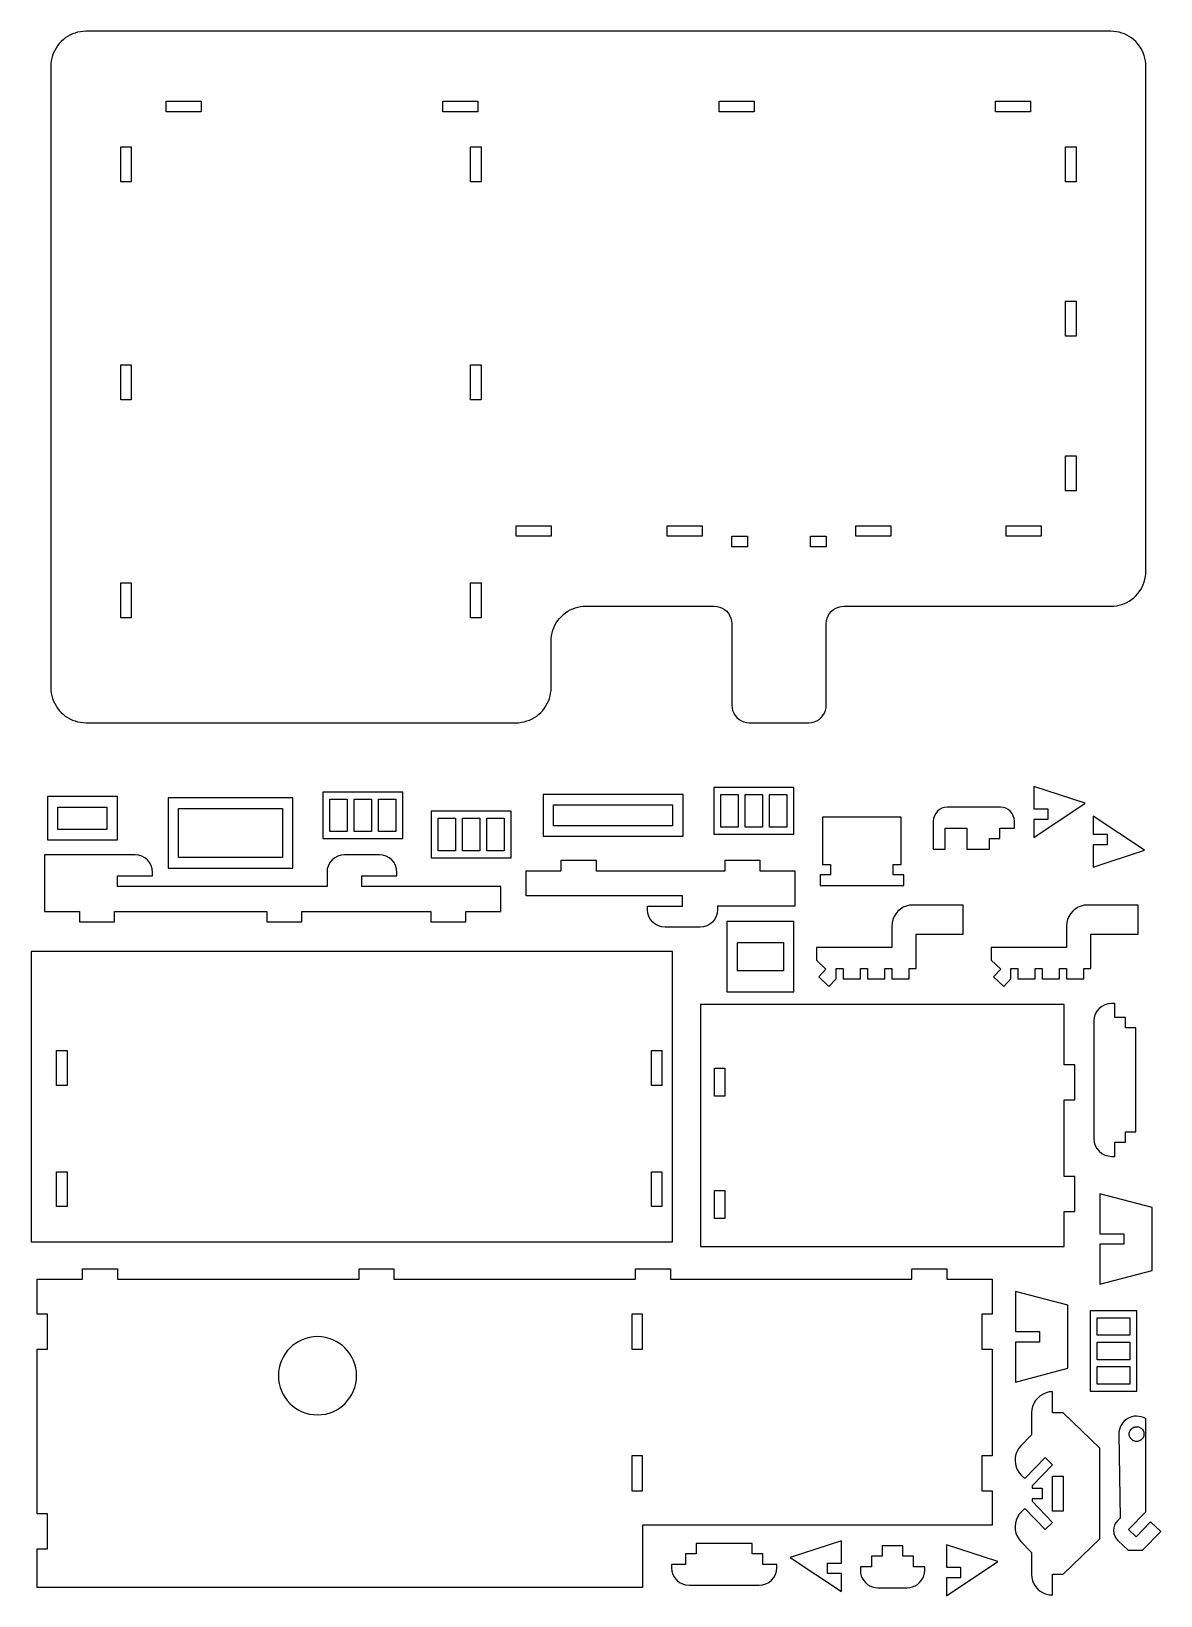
# Model space of a CAD drawing. Header units: millimetres. Extents: x 3 to 662, y 0 to 480.
# Drawn here: x 3.1 to 326.1, y 0.3 to 447.7 of the extents above; entities that cross this region are included whole.
import ezdxf

# ---------------------------------------------------------------- set-up
doc = ezdxf.new("R2010")
doc.units = ezdxf.units.MM
doc.layers.add('Whole Simpsons House v1_Simpsons_house_02', color=7, linetype='Continuous')
doc.layers.add('Whole Simpsons House v1_Sketch18', color=7, linetype='Continuous')

msp = doc.modelspace()

# ---------------------------------------------------------------- linework, layer by layer
at = {"layer": 'Whole Simpsons House v1_Simpsons_house_02', "extrusion": (0, 6.12323e-17, -1)}
for p, q in [((7.78, 228.86, 1.79), (7.78, 216.43, 1.79)), ((27.78, 228.86, 1.79), (7.78, 228.86, 1.79)), ((27.78, 216.43, 1.79), (27.78, 228.86, 1.79)), ((42.26, 228.44, 1.79), (42.26, 208.38, 1.79)), ((77.97, 228.44, 1.79), (42.26, 228.44, 1.79)), ((77.97, 208.38, 1.79), (77.97, 228.44, 1.79)), ((86.56, 230.14, 1.79), (86.56, 216.85, 1.79)), ((109.45, 230.14, 1.79), (86.56, 230.14, 1.79)), ((109.45, 216.85, 1.79), (109.45, 230.14, 1.79)), ((149.53, 229.45, 1.79), (149.53, 217.49, 1.79)), ((189.57, 229.45, 1.79), (149.53, 229.45, 1.79)), ((189.57, 217.49, 1.79), (189.57, 229.45, 1.79)), ((198.31, 231.4, 1.79), (198.31, 218.12, 1.79)), ((221.19, 231.4, 1.79), (198.31, 231.4, 1.79)), ((200.31, 220.12, 1.79), (200.31, 229.4, 1.79)), ((200.31, 229.4, 1.79), (205.27, 229.4, 1.79)), ((205.27, 229.4, 1.79), (205.27, 220.12, 1.79)), ((207.27, 220.12, 1.79), (207.27, 229.4, 1.79)), ((207.27, 229.4, 1.79), (212.23, 229.4, 1.79)), ((212.23, 229.4, 1.79), (212.23, 220.12, 1.79)), ((214.23, 220.12, 1.79), (214.23, 229.4, 1.79)), ((214.23, 229.4, 1.79), (219.19, 229.4, 1.79)), ((219.19, 229.4, 1.79), (219.19, 220.12, 1.79)), ((221.19, 218.12, 1.79), (221.19, 231.4, 1.79)), ((289.84, 231.72, 1.79), (289.84, 225.3, 1.79)), ((304.54, 226.92, 1.79), (289.84, 231.72, 1.79)), ((10.78, 219.43, 1.79), (10.78, 225.86, 1.79)), ((10.78, 225.86, 1.79), (24.78, 225.86, 1.79)), ((24.78, 225.86, 1.79), (24.78, 219.43, 1.79)), ((45.27, 211.38, 1.79), (45.27, 225.44, 1.79)), ((45.27, 225.44, 1.79), (74.97, 225.44, 1.79)), ((74.97, 225.44, 1.79), (74.97, 211.38, 1.79)), ((88.56, 218.85, 1.79), (88.56, 228.14, 1.79)), ((88.56, 228.14, 1.79), (93.52, 228.14, 1.79)), ((93.52, 228.14, 1.79), (93.52, 218.85, 1.79)), ((95.52, 218.85, 1.79), (95.52, 228.14, 1.79)), ((95.52, 228.14, 1.79), (100.49, 228.14, 1.79)), ((100.49, 228.14, 1.79), (100.49, 218.85, 1.79)), ((102.49, 218.85, 1.79), (102.49, 228.14, 1.79)), ((102.49, 228.14, 1.79), (107.45, 228.14, 1.79)), ((107.45, 228.14, 1.79), (107.45, 218.85, 1.79)), ((117.52, 224.63, 1.79), (117.52, 211.34, 1.79)), ((140.41, 224.63, 1.79), (117.52, 224.63, 1.79)), ((140.41, 211.34, 1.79), (140.41, 224.63, 1.79)), ((152.53, 220.49, 1.79), (152.53, 226.45, 1.79)), ((152.53, 226.45, 1.79), (186.57, 226.45, 1.79)), ((186.57, 226.45, 1.79), (186.57, 220.49, 1.79)), ((261.79, 224.04, 1.79), (261.42, 223.35, 1.79)), ((262.28, 224.65, 1.79), (261.79, 224.04, 1.79)), ((262.89, 225.15, 1.79), (262.28, 224.65, 1.79)), ((263.58, 225.52, 1.79), (262.89, 225.15, 1.79)), ((264.33, 225.74, 1.79), (263.58, 225.52, 1.79)), ((265.11, 225.82, 1.79), (264.33, 225.74, 1.79)), ((280.29, 225.82, 1.79), (265.11, 225.82, 1.79)), ((281.07, 225.74, 1.79), (280.29, 225.82, 1.79)), ((281.82, 225.52, 1.79), (281.07, 225.74, 1.79)), ((282.51, 225.15, 1.79), (281.82, 225.52, 1.79)), ((283.12, 224.65, 1.79), (282.51, 225.15, 1.79)), ((283.62, 224.04, 1.79), (283.12, 224.65, 1.79)), ((283.99, 223.35, 1.79), (283.62, 224.04, 1.79)), ((289.84, 217.16, 1.79), (304.54, 226.92, 1.79)), ((289.84, 225.3, 1.79), (293.84, 225.3, 1.79)), ((293.84, 225.3, 1.79), (293.84, 222.3, 1.79)), ((24.78, 219.43, 1.79), (10.78, 219.43, 1.79)), ((119.52, 213.34, 1.79), (119.52, 222.63, 1.79)), ((119.52, 222.63, 1.79), (124.49, 222.63, 1.79)), ((124.49, 222.63, 1.79), (124.49, 213.34, 1.79)), ((126.49, 213.34, 1.79), (126.49, 222.63, 1.79)), ((126.49, 222.63, 1.79), (131.45, 222.63, 1.79)), ((131.45, 222.63, 1.79), (131.45, 213.34, 1.79)), ((133.45, 213.34, 1.79), (133.45, 222.63, 1.79)), ((133.45, 222.63, 1.79), (138.41, 222.63, 1.79)), ((138.41, 222.63, 1.79), (138.41, 213.34, 1.79)), ((186.57, 220.49, 1.79), (152.53, 220.49, 1.79)), ((205.27, 220.12, 1.79), (200.31, 220.12, 1.79)), ((212.23, 220.12, 1.79), (207.27, 220.12, 1.79)), ((219.19, 220.12, 1.79), (214.23, 220.12, 1.79)), ((229.45, 223, 1.79), (229.45, 209.46, 1.79)), ((251.93, 223, 1.79), (229.45, 223, 1.79)), ((251.93, 209.46, 1.79), (251.93, 223, 1.79)), ((261.19, 222.6, 1.79), (261.11, 221.82, 1.79)), ((261.11, 221.82, 1.79), (261.11, 213.82, 1.79)), ((261.42, 223.35, 1.79), (261.19, 222.6, 1.79)), ((264.46, 213.82, 1.79), (264.46, 219.82, 1.79)), ((264.46, 219.82, 1.79), (270.73, 219.82, 1.79)), ((270.73, 219.82, 1.79), (270.73, 213.82, 1.79)), ((280.16, 216.82, 1.79), (280.16, 219.82, 1.79)), ((280.16, 219.82, 1.79), (284.29, 219.82, 1.79)), ((284.21, 222.6, 1.79), (283.99, 223.35, 1.79)), ((284.29, 221.82, 1.79), (284.21, 222.6, 1.79)), ((284.29, 219.82, 1.79), (284.29, 221.82, 1.79)), ((289.84, 222.3, 1.79), (289.84, 217.16, 1.79)), ((293.84, 222.3, 1.79), (289.84, 222.3, 1.79)), ((306.81, 223.24, 1.79), (306.81, 218.09, 1.79)), ((321.51, 213.48, 1.79), (306.81, 223.24, 1.79)), ((7.78, 216.43, 1.79), (27.78, 216.43, 1.79)), ((86.56, 216.85, 1.79), (109.45, 216.85, 1.79)), ((93.52, 218.85, 1.79), (88.56, 218.85, 1.79)), ((100.49, 218.85, 1.79), (95.52, 218.85, 1.79)), ((107.45, 218.85, 1.79), (102.49, 218.85, 1.79)), ((149.53, 217.49, 1.79), (189.57, 217.49, 1.79)), ((198.31, 218.12, 1.79), (221.19, 218.12, 1.79)), ((277.16, 213.82, 1.79), (277.16, 216.82, 1.79)), ((277.16, 216.82, 1.79), (280.16, 216.82, 1.79)), ((306.81, 218.09, 1.79), (310.81, 218.09, 1.79)), ((306.81, 215.09, 1.79), (306.81, 208.68, 1.79)), ((310.81, 215.09, 1.79), (306.81, 215.09, 1.79)), ((310.81, 218.09, 1.79), (310.81, 215.09, 1.79)), ((6.94, 212.17, 1.79), (6.94, 196, 1.79)), ((32.84, 212.17, 1.79), (6.94, 212.17, 1.79)), ((33.81, 212.08, 1.79), (32.84, 212.17, 1.79)), ((34.75, 211.79, 1.79), (33.81, 212.08, 1.79)), ((35.62, 211.33, 1.79), (34.75, 211.79, 1.79)), ((36.37, 210.71, 1.79), (35.62, 211.33, 1.79)), ((37, 209.95, 1.79), (36.37, 210.71, 1.79)), ((74.97, 211.38, 1.79), (45.27, 211.38, 1.79)), ((89.18, 210.71, 1.79), (88.56, 209.95, 1.79)), ((89.94, 211.33, 1.79), (89.18, 210.71, 1.79)), ((90.8, 211.79, 1.79), (89.94, 211.33, 1.79)), ((91.74, 212.08, 1.79), (90.8, 211.79, 1.79)), ((92.72, 212.17, 1.79), (91.74, 212.08, 1.79)), ((102.72, 212.17, 1.79), (92.72, 212.17, 1.79)), ((103.7, 212.08, 1.79), (102.72, 212.17, 1.79)), ((104.63, 211.79, 1.79), (103.7, 212.08, 1.79)), ((105.5, 211.33, 1.79), (104.63, 211.79, 1.79)), ((106.26, 210.71, 1.79), (105.5, 211.33, 1.79)), ((106.88, 209.95, 1.79), (106.26, 210.71, 1.79)), ((117.52, 211.34, 1.79), (140.41, 211.34, 1.79)), ((124.49, 213.34, 1.79), (119.52, 213.34, 1.79)), ((131.45, 213.34, 1.79), (126.49, 213.34, 1.79)), ((138.41, 213.34, 1.79), (133.45, 213.34, 1.79)), ((154.65, 207.64, 1.79), (154.65, 210.64, 1.79)), ((154.65, 210.64, 1.79), (164.65, 210.64, 1.79)), ((164.65, 210.64, 1.79), (164.65, 207.64, 1.79)), ((201.54, 207.64, 1.79), (201.54, 210.64, 1.79)), ((201.54, 210.64, 1.79), (211.54, 210.64, 1.79)), ((211.54, 210.64, 1.79), (211.54, 207.64, 1.79)), ((261.11, 213.82, 1.79), (264.46, 213.82, 1.79)), ((270.73, 213.82, 1.79), (277.16, 213.82, 1.79)), ((306.81, 208.68, 1.79), (321.51, 213.48, 1.79)), ((27.84, 203.17, 1.79), (27.84, 206.17, 1.79)), ((27.84, 206.17, 1.79), (37.84, 206.17, 1.79)), ((37.46, 209.09, 1.79), (37, 209.95, 1.79)), ((37.74, 208.15, 1.79), (37.46, 209.09, 1.79)), ((37.84, 207.17, 1.79), (37.74, 208.15, 1.79)), ((37.84, 206.17, 1.79), (37.84, 207.17, 1.79)), ((42.26, 208.38, 1.79), (77.97, 208.38, 1.79)), ((87.81, 208.15, 1.79), (87.72, 207.17, 1.79)), ((87.72, 207.17, 1.79), (87.72, 203.17, 1.79)), ((88.1, 209.09, 1.79), (87.81, 208.15, 1.79)), ((88.56, 209.95, 1.79), (88.1, 209.09, 1.79)), ((97.72, 203.17, 1.79), (97.72, 206.17, 1.79)), ((97.72, 206.17, 1.79), (107.72, 206.17, 1.79)), ((107.34, 209.09, 1.79), (106.88, 209.95, 1.79)), ((107.62, 208.15, 1.79), (107.34, 209.09, 1.79)), ((107.72, 207.17, 1.79), (107.62, 208.15, 1.79)), ((107.72, 206.17, 1.79), (107.72, 207.17, 1.79)), ((144.64, 200.47, 1.79), (144.64, 207.64, 1.79)), ((144.64, 207.64, 1.79), (154.65, 207.64, 1.79)), ((164.65, 207.64, 1.79), (201.54, 207.64, 1.79)), ((211.54, 207.64, 1.79), (221.54, 207.64, 1.79)), ((221.54, 207.64, 1.79), (221.54, 197.47, 1.79)), ((228.71, 206.46, 1.79), (228.71, 203.46, 1.79)), ((231.71, 206.46, 1.79), (228.71, 206.46, 1.79)), ((229.45, 209.46, 1.79), (231.71, 209.46, 1.79)), ((231.71, 209.46, 1.79), (231.71, 206.46, 1.79)), ((249.66, 206.46, 1.79), (249.66, 209.46, 1.79)), ((249.66, 209.46, 1.79), (251.93, 209.46, 1.79)), ((252.66, 206.46, 1.79), (249.66, 206.46, 1.79)), ((252.66, 203.46, 1.79), (252.66, 206.46, 1.79)), ((87.72, 203.17, 1.79), (27.84, 203.17, 1.79)), ((137.42, 203.17, 1.79), (97.72, 203.17, 1.79)), ((137.42, 196, 1.79), (137.42, 203.17, 1.79)), ((228.71, 203.46, 1.79), (252.66, 203.46, 1.79)), ((189.39, 200.47, 1.79), (144.64, 200.47, 1.79)), ((179.39, 196.47, 1.79), (179.39, 197.47, 1.79)), ((179.39, 197.47, 1.79), (189.39, 197.47, 1.79)), ((189.39, 197.47, 1.79), (189.39, 200.47, 1.79)), ((199.4, 197.47, 1.79), (199.4, 196.47, 1.79)), ((221.54, 197.47, 1.79), (199.4, 197.47, 1.79)), ((252.52, 197.17, 1.79), (251.71, 196.68, 1.79)), ((253.39, 197.53, 1.79), (252.52, 197.17, 1.79)), ((254.3, 197.75, 1.79), (253.39, 197.53, 1.79)), ((255.24, 197.82, 1.79), (254.3, 197.75, 1.79)), ((269.66, 197.82, 1.79), (255.24, 197.82, 1.79)), ((269.66, 189.46, 1.79), (269.66, 197.82, 1.79)), ((302.52, 197.17, 1.79), (301.71, 196.68, 1.79)), ((303.39, 197.53, 1.79), (302.52, 197.17, 1.79)), ((304.3, 197.75, 1.79), (303.39, 197.53, 1.79)), ((305.24, 197.82, 1.79), (304.3, 197.75, 1.79)), ((319.66, 197.82, 1.79), (305.24, 197.82, 1.79)), ((319.66, 189.46, 1.79), (319.66, 197.82, 1.79)), ((6.94, 196, 1.79), (16.94, 196, 1.79)), ((16.94, 196, 1.79), (16.94, 193, 1.79)), ((16.94, 193, 1.79), (26.95, 193, 1.79)), ((26.95, 193, 1.79), (26.95, 196, 1.79)), ((26.95, 196, 1.79), (70.52, 196, 1.79)), ((70.52, 196, 1.79), (70.52, 193, 1.79)), ((70.52, 193, 1.79), (80.52, 193, 1.79)), ((80.52, 193, 1.79), (80.52, 196, 1.79)), ((80.52, 196, 1.79), (117.42, 196, 1.79)), ((117.42, 196, 1.79), (117.42, 193, 1.79)), ((117.42, 193, 1.79), (127.42, 193, 1.79)), ((127.42, 193, 1.79), (127.42, 196, 1.79)), ((127.42, 196, 1.79), (137.42, 196, 1.79)), ((179.49, 195.49, 1.79), (179.39, 196.47, 1.79)), ((179.77, 194.55, 1.79), (179.49, 195.49, 1.79)), ((180.23, 193.69, 1.79), (179.77, 194.55, 1.79)), ((180.86, 192.93, 1.79), (180.23, 193.69, 1.79)), ((181.61, 192.31, 1.79), (180.86, 192.93, 1.79)), ((197.93, 192.93, 1.79), (197.17, 192.31, 1.79)), ((198.55, 193.69, 1.79), (197.93, 192.93, 1.79)), ((199.02, 194.55, 1.79), (198.55, 193.69, 1.79)), ((199.3, 195.49, 1.79), (199.02, 194.55, 1.79)), ((199.4, 196.47, 1.79), (199.3, 195.49, 1.79)), ((202.08, 193.09, 1.79), (202.08, 173.04, 1.79)), ((221.26, 193.09, 1.79), (202.08, 193.09, 1.79)), ((221.26, 173.04, 1.79), (221.26, 193.09, 1.79)), ((249.32, 192.76, 1.79), (249.24, 191.82, 1.79)), ((249.53, 193.67, 1.79), (249.32, 192.76, 1.79)), ((249.9, 194.54, 1.79), (249.53, 193.67, 1.79)), ((250.39, 195.35, 1.79), (249.9, 194.54, 1.79)), ((251, 196.06, 1.79), (250.39, 195.35, 1.79)), ((251.71, 196.68, 1.79), (251, 196.06, 1.79)), ((299.32, 192.76, 1.79), (299.24, 191.82, 1.79)), ((299.53, 193.67, 1.79), (299.32, 192.76, 1.79)), ((299.9, 194.54, 1.79), (299.53, 193.67, 1.79)), ((300.39, 195.35, 1.79), (299.9, 194.54, 1.79)), ((301, 196.06, 1.79), (300.39, 195.35, 1.79)), ((301.71, 196.68, 1.79), (301, 196.06, 1.79)), ((182.48, 191.85, 1.79), (181.61, 192.31, 1.79)), ((183.42, 191.56, 1.79), (182.48, 191.85, 1.79)), ((184.39, 191.47, 1.79), (183.42, 191.56, 1.79)), ((194.4, 191.47, 1.79), (184.39, 191.47, 1.79)), ((195.37, 191.56, 1.79), (194.4, 191.47, 1.79)), ((196.31, 191.85, 1.79), (195.37, 191.56, 1.79)), ((197.17, 192.31, 1.79), (196.31, 191.85, 1.79)), ((249.24, 191.82, 1.79), (249.24, 185.71, 1.79)), ((256.2, 189.46, 1.79), (269.66, 189.46, 1.79)), ((256.2, 179.71, 1.79), (256.2, 189.46, 1.79)), ((299.24, 191.82, 1.79), (299.24, 185.71, 1.79)), ((306.2, 189.46, 1.79), (319.66, 189.46, 1.79)), ((306.2, 179.71, 1.79), (306.2, 189.46, 1.79)), ((3.15, 184.57, 1.79), (3.15, 101.55, 1.79)), ((186.51, 184.57, 1.79), (3.15, 184.57, 1.79)), ((186.51, 101.55, 1.79), (186.51, 184.57, 1.79)), ((205.08, 179.03, 1.79), (205.08, 187.09, 1.79)), ((205.08, 187.09, 1.79), (218.26, 187.09, 1.79)), ((218.26, 187.09, 1.79), (218.26, 179.03, 1.79)), ((249.24, 185.71, 1.79), (227.7, 185.71, 1.79)), ((227.7, 185.71, 1.79), (227.7, 182.02, 1.79)), ((299.24, 185.71, 1.79), (277.7, 185.71, 1.79)), ((277.7, 185.71, 1.79), (277.7, 182.02, 1.79)), ((218.26, 179.03, 1.79), (205.08, 179.03, 1.79)), ((227.7, 182.02, 1.79), (230.41, 179.45, 1.79)), ((230.41, 179.45, 1.79), (228.35, 177.28, 1.79)), ((233.32, 176.71, 1.79), (233.32, 179.71, 1.79)), ((233.32, 179.71, 1.79), (235.32, 179.71, 1.79)), ((235.32, 179.71, 1.79), (235.32, 176.71, 1.79)), ((240.28, 176.71, 1.79), (240.28, 179.71, 1.79)), ((240.28, 179.71, 1.79), (242.28, 179.71, 1.79)), ((242.28, 179.71, 1.79), (242.28, 176.71, 1.79)), ((247.24, 179.71, 1.79), (249.24, 179.71, 1.79)), ((247.24, 176.71, 1.79), (247.24, 179.71, 1.79)), ((249.24, 179.71, 1.79), (249.24, 176.71, 1.79)), ((254.2, 179.71, 1.79), (256.2, 179.71, 1.79)), ((254.2, 176.71, 1.79), (254.2, 179.71, 1.79)), ((277.7, 182.02, 1.79), (280.41, 179.45, 1.79)), ((280.41, 179.45, 1.79), (278.35, 177.28, 1.79)), ((283.32, 179.71, 1.79), (285.32, 179.71, 1.79)), ((283.32, 176.71, 1.79), (283.32, 179.71, 1.79)), ((285.32, 179.71, 1.79), (285.32, 176.71, 1.79)), ((290.28, 176.71, 1.79), (290.28, 179.71, 1.79)), ((290.28, 179.71, 1.79), (292.28, 179.71, 1.79)), ((292.28, 179.71, 1.79), (292.28, 176.71, 1.79)), ((297.24, 179.71, 1.79), (299.24, 179.71, 1.79)), ((297.24, 176.71, 1.79), (297.24, 179.71, 1.79)), ((299.24, 179.71, 1.79), (299.24, 176.71, 1.79)), ((304.2, 179.71, 1.79), (306.2, 179.71, 1.79)), ((304.2, 176.71, 1.79), (304.2, 179.71, 1.79)), ((228.35, 177.28, 1.79), (231.26, 174.53, 1.79)), ((231.26, 174.53, 1.79), (233.32, 176.71, 1.79)), ((235.32, 176.71, 1.79), (240.28, 176.71, 1.79)), ((242.28, 176.71, 1.79), (247.24, 176.71, 1.79)), ((249.24, 176.71, 1.79), (254.2, 176.71, 1.79)), ((278.35, 177.28, 1.79), (281.26, 174.53, 1.79)), ((281.26, 174.53, 1.79), (283.32, 176.71, 1.79)), ((285.32, 176.71, 1.79), (290.28, 176.71, 1.79)), ((292.28, 176.71, 1.79), (297.24, 176.71, 1.79)), ((299.24, 176.71, 1.79), (304.2, 176.71, 1.79)), ((202.08, 173.04, 1.79), (221.26, 173.04, 1.79)), ((194.57, 169.41, 1.79), (194.57, 100.2, 1.79)), ((298.58, 169.41, 1.79), (194.57, 169.41, 1.79)), ((298.58, 152.14, 1.79), (298.58, 169.41, 1.79)), ((307.15, 165.64, 1.79), (307.06, 164.67, 1.79)), ((307.44, 166.58, 1.79), (307.15, 165.64, 1.79)), ((307.9, 167.45, 1.79), (307.44, 166.58, 1.79)), ((308.52, 168.2, 1.79), (307.9, 167.45, 1.79)), ((309.28, 168.83, 1.79), (308.52, 168.2, 1.79)), ((310.15, 169.29, 1.79), (309.28, 168.83, 1.79)), ((311.08, 169.57, 1.79), (310.15, 169.29, 1.79)), ((312.06, 169.67, 1.79), (311.08, 169.57, 1.79)), ((313.06, 169.67, 1.79), (312.06, 169.67, 1.79)), ((313.06, 165.67, 1.79), (313.06, 169.67, 1.79)), ((316.06, 165.67, 1.79), (313.06, 165.67, 1.79)), ((316.06, 162.67, 1.79), (316.06, 165.67, 1.79)), ((307.06, 164.67, 1.79), (307.06, 130.97, 1.79)), ((319.06, 162.67, 1.79), (316.06, 162.67, 1.79)), ((319.06, 132.97, 1.79), (319.06, 162.67, 1.79)), ((10.39, 146.18, 1.79), (10.39, 156.19, 1.79)), ((10.39, 156.19, 1.79), (13.39, 156.19, 1.79)), ((13.39, 156.19, 1.79), (13.39, 146.18, 1.79)), ((180.51, 146.18, 1.79), (180.51, 156.19, 1.79)), ((180.51, 156.19, 1.79), (183.51, 156.19, 1.79)), ((183.51, 156.19, 1.79), (183.51, 146.18, 1.79)), ((301.58, 152.14, 1.79), (298.58, 152.14, 1.79)), ((301.58, 142.14, 1.79), (301.58, 152.14, 1.79)), ((198.53, 143.14, 1.79), (198.53, 151.14, 1.79)), ((198.53, 151.14, 1.79), (201.53, 151.14, 1.79)), ((201.53, 151.14, 1.79), (201.53, 143.14, 1.79)), ((13.39, 146.18, 1.79), (10.39, 146.18, 1.79)), ((183.51, 146.18, 1.79), (180.51, 146.18, 1.79)), ((201.53, 143.14, 1.79), (198.53, 143.14, 1.79)), ((298.58, 120.2, 1.79), (298.58, 142.14, 1.79)), ((298.58, 142.14, 1.79), (301.58, 142.14, 1.79)), ((307.06, 130.97, 1.79), (307.15, 129.99, 1.79)), ((307.15, 129.99, 1.79), (307.44, 129.05, 1.79)), ((313.06, 125.96, 1.79), (313.06, 129.97, 1.79)), ((313.06, 129.97, 1.79), (316.06, 129.97, 1.79)), ((316.06, 129.97, 1.79), (316.06, 132.97, 1.79)), ((316.06, 132.97, 1.79), (319.06, 132.97, 1.79)), ((307.44, 129.05, 1.79), (307.9, 128.19, 1.79)), ((307.9, 128.19, 1.79), (308.52, 127.43, 1.79)), ((308.52, 127.43, 1.79), (309.28, 126.81, 1.79)), ((309.28, 126.81, 1.79), (310.15, 126.34, 1.79)), ((310.15, 126.34, 1.79), (311.08, 126.06, 1.79)), ((311.08, 126.06, 1.79), (312.06, 125.96, 1.79)), ((312.06, 125.96, 1.79), (313.06, 125.96, 1.79)), ((10.39, 111.57, 1.79), (10.39, 121.57, 1.79)), ((10.39, 121.57, 1.79), (13.39, 121.57, 1.79)), ((13.39, 121.57, 1.79), (13.39, 111.57, 1.79)), ((180.51, 111.57, 1.79), (180.51, 121.57, 1.79)), ((180.51, 121.57, 1.79), (183.51, 121.57, 1.79)), ((183.51, 121.57, 1.79), (183.51, 111.57, 1.79)), ((301.58, 120.2, 1.79), (298.58, 120.2, 1.79)), ((301.58, 110.2, 1.79), (301.58, 120.2, 1.79)), ((198.53, 108.2, 1.79), (198.53, 116.2, 1.79)), ((198.53, 116.2, 1.79), (201.53, 116.2, 1.79)), ((201.53, 116.2, 1.79), (201.53, 108.2, 1.79)), ((308.76, 115.25, 1.79), (308.76, 103.81, 1.79)), ((323.71, 111.32, 1.79), (308.76, 115.25, 1.79)), ((13.39, 111.57, 1.79), (10.39, 111.57, 1.79)), ((183.51, 111.57, 1.79), (180.51, 111.57, 1.79)), ((201.53, 108.2, 1.79), (198.53, 108.2, 1.79)), ((298.58, 100.2, 1.79), (298.58, 110.2, 1.79)), ((298.58, 110.2, 1.79), (301.58, 110.2, 1.79)), ((323.71, 93.29, 1.79), (323.71, 111.32, 1.79)), ((308.76, 103.81, 1.79), (315.62, 103.81, 1.79)), ((315.62, 103.81, 1.79), (315.62, 100.81, 1.79)), ((3.15, 101.55, 1.79), (186.51, 101.55, 1.79)), ((194.57, 100.2, 1.79), (298.58, 100.2, 1.79)), ((308.76, 100.81, 1.79), (308.76, 89.37, 1.79)), ((315.62, 100.81, 1.79), (308.76, 100.81, 1.79)), ((4.81, 80.8, 1.79), (4.81, 90.81, 1.79)), ((4.81, 90.81, 1.79), (17.81, 90.81, 1.79)), ((17.81, 90.81, 1.79), (17.81, 93.81, 1.79)), ((17.81, 93.81, 1.79), (27.81, 93.81, 1.79)), ((27.81, 93.81, 1.79), (27.81, 90.81, 1.79)), ((27.81, 90.81, 1.79), (96.87, 90.81, 1.79)), ((96.87, 90.81, 1.79), (96.87, 93.81, 1.79)), ((96.87, 93.81, 1.79), (106.87, 93.81, 1.79)), ((106.87, 93.81, 1.79), (106.87, 90.81, 1.79)), ((106.87, 90.81, 1.79), (175.92, 90.81, 1.79)), ((175.92, 90.81, 1.79), (175.92, 93.81, 1.79)), ((175.92, 93.81, 1.79), (185.92, 93.81, 1.79)), ((185.92, 93.81, 1.79), (185.92, 90.81, 1.79)), ((185.92, 90.81, 1.79), (254.98, 90.81, 1.79)), ((254.98, 90.81, 1.79), (254.98, 93.81, 1.79)), ((254.98, 93.81, 1.79), (264.98, 93.81, 1.79)), ((264.98, 93.81, 1.79), (264.98, 90.81, 1.79)), ((264.98, 90.81, 1.79), (277.98, 90.81, 1.79)), ((277.98, 90.81, 1.79), (277.98, 80.8, 1.79)), ((308.76, 89.37, 1.79), (323.71, 93.29, 1.79)), ((299.56, 83.37, 1.79), (284.6, 87.3, 1.79)), ((284.6, 87.3, 1.79), (284.6, 75.85, 1.79)), ((7.81, 80.8, 1.79), (4.81, 80.8, 1.79)), ((7.81, 70.8, 1.79), (7.81, 80.8, 1.79)), ((174.93, 80.8, 1.79), (174.93, 70.8, 1.79)), ((177.93, 80.8, 1.79), (174.93, 80.8, 1.79)), ((177.93, 70.8, 1.79), (177.93, 80.8, 1.79)), ((274.98, 80.8, 1.79), (274.98, 70.8, 1.79)), ((277.98, 80.8, 1.79), (274.98, 80.8, 1.79)), ((299.56, 65.34, 1.79), (299.56, 83.37, 1.79)), ((305.99, 81.73, 1.79), (305.99, 58.85, 1.79)), ((319.28, 81.73, 1.79), (305.99, 81.73, 1.79)), ((319.28, 58.85, 1.79), (319.28, 81.73, 1.79)), ((307.99, 74.77, 1.79), (307.99, 79.73, 1.79)), ((307.99, 79.73, 1.79), (317.28, 79.73, 1.79)), ((317.28, 79.73, 1.79), (317.28, 74.77, 1.79)), ((284.6, 75.85, 1.79), (291.47, 75.85, 1.79)), ((284.6, 72.85, 1.79), (284.6, 61.41, 1.79)), ((291.47, 72.85, 1.79), (284.6, 72.85, 1.79)), ((291.47, 75.85, 1.79), (291.47, 72.85, 1.79)), ((317.28, 74.77, 1.79), (307.99, 74.77, 1.79)), ((307.99, 67.81, 1.79), (307.99, 72.77, 1.79)), ((307.99, 72.77, 1.79), (317.28, 72.77, 1.79)), ((317.28, 72.77, 1.79), (317.28, 67.81, 1.79)), ((4.81, 23.73, 1.79), (4.81, 70.8, 1.79)), ((4.81, 70.8, 1.79), (7.81, 70.8, 1.79)), ((174.93, 70.8, 1.79), (177.93, 70.8, 1.79)), ((274.98, 70.8, 1.79), (277.98, 70.8, 1.79)), ((277.98, 70.8, 1.79), (277.98, 40.28, 1.79)), ((317.28, 67.81, 1.79), (307.99, 67.81, 1.79)), ((284.6, 61.41, 1.79), (299.56, 65.34, 1.79)), ((307.99, 60.85, 1.79), (307.99, 65.81, 1.79)), ((307.99, 65.81, 1.79), (317.28, 65.81, 1.79)), ((317.28, 65.81, 1.79), (317.28, 60.85, 1.79)), ((293.36, 58.28, 1.79), (292.49, 57.92, 1.79)), ((294.28, 58.58, 1.79), (293.36, 58.28, 1.79)), ((295.22, 58.58, 1.79), (294.28, 58.58, 1.79)), ((295.22, 52.58, 1.79), (295.22, 58.58, 1.79)), ((305.99, 58.85, 1.79), (319.28, 58.85, 1.79)), ((317.28, 60.85, 1.79), (307.99, 60.85, 1.79)), ((289.51, 54.43, 1.79), (289.29, 53.52, 1.79)), ((289.87, 55.3, 1.79), (289.51, 54.43, 1.79)), ((290.36, 56.1, 1.79), (289.87, 55.3, 1.79)), ((290.97, 56.82, 1.79), (290.36, 56.1, 1.79)), ((291.69, 57.43, 1.79), (290.97, 56.82, 1.79)), ((292.49, 57.92, 1.79), (291.69, 57.43, 1.79)), ((289.29, 53.52, 1.79), (289.21, 52.58, 1.79)), ((289.21, 52.58, 1.79), (289.21, 46.36, 1.79)), ((298.22, 52.58, 1.79), (295.22, 52.58, 1.79)), ((308.69, 42.46, 1.79), (298.22, 52.58, 1.79)), ((315.2, 49.63, 1.79), (314.83, 49.08, 1.79)), ((315.64, 50.14, 1.79), (315.2, 49.63, 1.79)), ((316.14, 50.58, 1.79), (315.64, 50.14, 1.79)), ((316.7, 50.95, 1.79), (316.14, 50.58, 1.79)), ((317.3, 51.24, 1.79), (316.7, 50.95, 1.79)), ((317.93, 51.46, 1.79), (317.3, 51.24, 1.79)), ((318.59, 51.63, 1.79), (317.93, 51.46, 1.79)), ((319.25, 51.63, 1.79), (318.59, 51.63, 1.79)), ((319.92, 51.59, 1.79), (319.25, 51.63, 1.79)), ((320.58, 51.46, 1.79), (319.92, 51.59, 1.79)), ((321.21, 51.24, 1.79), (320.58, 51.46, 1.79)), ((321.81, 50.95, 1.79), (321.21, 51.24, 1.79)), ((321.88, 50.9, 1.79), (321.81, 50.95, 1.79)), ((321.88, 24.34, 1.79), (321.88, 50.9, 1.79)), ((289.21, 46.36, 1.79), (286.16, 43.2, 1.79)), ((314.19, 47.19, 1.79), (314.14, 46.52, 1.79)), ((314.14, 46.52, 1.79), (314.52, 22.48, 1.79)), ((314.32, 47.84, 1.79), (314.19, 47.19, 1.79)), ((314.53, 48.48, 1.79), (314.32, 47.84, 1.79)), ((314.83, 49.08, 1.79), (314.53, 48.48, 1.79)), ((317.15, 46.52, 1.79), (317.17, 46.8, 1.79)), ((317.17, 46.25, 1.79), (317.15, 46.52, 1.79)), ((317.17, 46.8, 1.79), (317.22, 47.07, 1.79)), ((317.22, 45.98, 1.79), (317.17, 46.25, 1.79)), ((317.22, 47.07, 1.79), (317.31, 47.33, 1.79)), ((317.31, 45.72, 1.79), (317.22, 45.98, 1.79)), ((317.31, 47.33, 1.79), (317.43, 47.57, 1.79)), ((317.43, 45.47, 1.79), (317.31, 45.72, 1.79)), ((317.43, 47.57, 1.79), (317.59, 47.8, 1.79)), ((317.59, 45.24, 1.79), (317.43, 45.47, 1.79)), ((317.59, 47.8, 1.79), (317.77, 48.01, 1.79)), ((317.77, 45.03, 1.79), (317.59, 45.24, 1.79)), ((317.77, 48.01, 1.79), (317.97, 48.19, 1.79)), ((317.97, 44.85, 1.79), (317.77, 45.03, 1.79)), ((317.97, 48.19, 1.79), (318.2, 48.34, 1.79)), ((318.2, 44.7, 1.79), (317.97, 44.85, 1.79)), ((318.2, 48.34, 1.79), (318.45, 48.47, 1.79)), ((318.45, 48.47, 1.79), (318.71, 48.55, 1.79)), ((318.71, 48.55, 1.79), (318.98, 48.61, 1.79)), ((318.98, 48.61, 1.79), (319.25, 48.63, 1.79)), ((319.25, 48.63, 1.79), (319.53, 48.63, 1.79)), ((319.53, 48.63, 1.79), (319.8, 48.58, 1.79)), ((319.8, 48.58, 1.79), (320.07, 48.5, 1.79)), ((320.07, 48.5, 1.79), (320.31, 48.34, 1.79)), ((320.31, 48.34, 1.79), (320.54, 48.19, 1.79)), ((320.54, 44.85, 1.79), (320.31, 44.7, 1.79)), ((320.54, 48.19, 1.79), (320.74, 48.01, 1.79)), ((320.74, 45.03, 1.79), (320.54, 44.85, 1.79)), ((320.74, 48.01, 1.79), (320.92, 47.8, 1.79)), ((320.92, 45.24, 1.79), (320.74, 45.03, 1.79)), ((320.92, 47.8, 1.79), (321.08, 47.57, 1.79)), ((321.08, 45.47, 1.79), (320.92, 45.24, 1.79)), ((321.08, 47.57, 1.79), (321.2, 47.33, 1.79)), ((321.2, 45.72, 1.79), (321.08, 45.47, 1.79)), ((321.2, 47.33, 1.79), (321.29, 47.07, 1.79)), ((321.29, 45.98, 1.79), (321.2, 45.72, 1.79)), ((321.29, 47.07, 1.79), (321.34, 46.8, 1.79)), ((321.34, 46.25, 1.79), (321.29, 45.98, 1.79)), ((321.34, 46.8, 1.79), (321.36, 46.52, 1.79)), ((321.36, 46.52, 1.79), (321.34, 46.25, 1.79)), ((174.93, 40.28, 1.79), (174.93, 30.28, 1.79)), ((177.93, 40.28, 1.79), (174.93, 40.28, 1.79)), ((177.93, 30.28, 1.79), (177.93, 40.28, 1.79)), ((274.98, 40.28, 1.79), (274.98, 30.28, 1.79)), ((277.98, 40.28, 1.79), (274.98, 40.28, 1.79)), ((284.74, 40.79, 1.79), (284.54, 39.87, 1.79)), ((285.09, 41.67, 1.79), (284.74, 40.79, 1.79)), ((285.56, 42.48, 1.79), (285.09, 41.67, 1.79)), ((286.16, 43.2, 1.79), (285.56, 42.48, 1.79)), ((308.69, 16.57, 1.79), (308.69, 42.46, 1.79)), ((318.45, 44.58, 1.79), (318.2, 44.7, 1.79)), ((318.71, 44.47, 1.79), (318.45, 44.58, 1.79)), ((318.98, 44.42, 1.79), (318.71, 44.47, 1.79)), ((319.25, 44.42, 1.79), (318.98, 44.42, 1.79)), ((319.53, 44.45, 1.79), (319.25, 44.42, 1.79)), ((319.8, 44.51, 1.79), (319.53, 44.45, 1.79)), ((320.06, 44.58, 1.79), (319.8, 44.51, 1.79)), ((320.31, 44.7, 1.79), (320.06, 44.58, 1.79)), ((284.54, 39.87, 1.79), (284.48, 38.93, 1.79)), ((284.48, 38.93, 1.79), (284.57, 37.99, 1.79)), ((284.57, 37.99, 1.79), (284.8, 37.08, 1.79)), ((284.8, 37.08, 1.79), (285.18, 36.22, 1.79)), ((285.18, 36.22, 1.79), (285.69, 35.42, 1.79)), ((287.25, 33.82, 1.79), (293.06, 39.83, 1.79)), ((295.22, 37.75, 1.79), (289.4, 31.73, 1.79)), ((293.06, 39.83, 1.79), (295.22, 37.75, 1.79)), ((285.69, 35.42, 1.79), (286.31, 34.72, 1.79)), ((286.31, 34.72, 1.79), (287.25, 33.82, 1.79)), ((289.4, 31.73, 1.79), (289.4, 31.02, 1.79)), ((295.22, 24.52, 1.79), (295.22, 34.52, 1.79)), ((295.22, 34.52, 1.79), (298.22, 34.52, 1.79)), ((298.22, 34.52, 1.79), (298.22, 24.52, 1.79)), ((174.93, 30.28, 1.79), (177.93, 30.28, 1.79)), ((274.98, 30.28, 1.79), (277.98, 30.28, 1.79)), ((277.98, 30.28, 1.79), (277.98, 20.49, 1.79)), ((289.4, 31.02, 1.79), (292.21, 31.02, 1.79)), ((289.4, 28.02, 1.79), (289.4, 27.3, 1.79)), ((292.21, 28.02, 1.79), (289.4, 28.02, 1.79)), ((289.4, 27.3, 1.79), (295.22, 21.29, 1.79)), ((292.21, 31.02, 1.79), (292.21, 28.02, 1.79)), ((7.81, 23.73, 1.79), (4.81, 23.73, 1.79)), ((7.81, 13.73, 1.79), (7.81, 23.73, 1.79)), ((285.18, 22.81, 1.79), (284.8, 21.95, 1.79)), ((285.69, 23.61, 1.79), (285.18, 22.81, 1.79)), ((286.31, 24.31, 1.79), (285.69, 23.61, 1.79)), ((287.25, 25.22, 1.79), (286.31, 24.31, 1.79)), ((293.06, 19.2, 1.79), (287.25, 25.22, 1.79)), ((298.22, 24.52, 1.79), (295.22, 24.52, 1.79)), ((314.52, 22.48, 1.79), (313.8, 21.75, 1.79)), ((316.94, 19.23, 1.79), (321.88, 24.34, 1.79)), ((177.93, 20.49, 1.79), (177.93, 2.66, 1.79)), ((277.98, 20.49, 1.79), (177.93, 20.49, 1.79)), ((284.57, 21.04, 1.79), (284.48, 20.1, 1.79)), ((284.48, 20.1, 1.79), (284.54, 19.16, 1.79)), ((284.54, 19.16, 1.79), (284.74, 18.24, 1.79)), ((284.8, 21.95, 1.79), (284.57, 21.04, 1.79)), ((284.74, 18.24, 1.79), (285.09, 17.37, 1.79)), ((295.22, 21.29, 1.79), (293.06, 19.2, 1.79)), ((312.74, 19.69, 1.79), (312.67, 18.91, 1.79)), ((312.67, 18.91, 1.79), (312.76, 18.13, 1.79)), ((312.95, 20.44, 1.79), (312.74, 19.69, 1.79)), ((312.76, 18.13, 1.79), (313, 17.38, 1.79)), ((313.32, 21.13, 1.79), (312.95, 20.44, 1.79)), ((313.8, 21.75, 1.79), (313.32, 21.13, 1.79)), ((319.1, 17.14, 1.79), (316.94, 19.23, 1.79)), ((323.27, 21.46, 1.79), (319.1, 17.14, 1.79)), ((320.94, 13.29, 1.79), (326.14, 18.68, 1.79)), ((326.14, 18.68, 1.79), (323.27, 21.46, 1.79)), ((4.81, 2.66, 1.79), (4.81, 13.73, 1.79)), ((4.81, 13.73, 1.79), (7.81, 13.73, 1.79)), ((193.27, 15.28, 1.79), (193.27, 12.28, 1.79)), ((209.33, 15.28, 1.79), (193.27, 15.28, 1.79)), ((209.33, 12.28, 1.79), (209.33, 15.28, 1.79)), ((234.9, 16.03, 1.79), (220.2, 11.23, 1.79)), ((234.9, 9.62, 1.79), (234.9, 16.03, 1.79)), ((246.46, 14.57, 1.79), (246.46, 11.57, 1.79)), ((252.43, 14.57, 1.79), (246.46, 14.57, 1.79)), ((252.43, 11.57, 1.79), (252.43, 14.57, 1.79)), ((279.56, 10.06, 1.79), (264.86, 14.87, 1.79)), ((264.86, 14.87, 1.79), (264.86, 8.45, 1.79)), ((285.09, 17.37, 1.79), (285.56, 16.55, 1.79)), ((285.56, 16.55, 1.79), (286.16, 15.83, 1.79)), ((286.16, 15.83, 1.79), (289.21, 12.67, 1.79)), ((298.22, 6.46, 1.79), (308.69, 16.57, 1.79)), ((313, 17.38, 1.79), (313.38, 16.7, 1.79)), ((313.38, 16.7, 1.79), (313.89, 16.1, 1.79)), ((313.89, 16.1, 1.79), (316.8, 13.29, 1.79)), ((186.26, 9.28, 1.79), (186.26, 8.28, 1.79)), ((190.27, 9.28, 1.79), (186.26, 9.28, 1.79)), ((190.27, 12.28, 1.79), (190.27, 9.28, 1.79)), ((193.27, 12.28, 1.79), (190.27, 12.28, 1.79)), ((212.33, 12.28, 1.79), (209.33, 12.28, 1.79)), ((212.33, 9.28, 1.79), (212.33, 12.28, 1.79)), ((216.33, 9.28, 1.79), (212.33, 9.28, 1.79)), ((216.33, 8.28, 1.79), (216.33, 9.28, 1.79)), ((220.2, 11.23, 1.79), (234.9, 1.47, 1.79)), ((230.89, 6.62, 1.79), (230.89, 9.62, 1.79)), ((230.89, 9.62, 1.79), (234.9, 9.62, 1.79)), ((243.46, 11.57, 1.79), (243.46, 8.57, 1.79)), ((246.46, 11.57, 1.79), (243.46, 11.57, 1.79)), ((255.43, 11.57, 1.79), (252.43, 11.57, 1.79)), ((255.43, 8.57, 1.79), (255.43, 11.57, 1.79)), ((264.86, 0.31, 1.79), (279.56, 10.06, 1.79)), ((289.21, 12.67, 1.79), (289.21, 6.46, 1.79)), ((316.8, 13.29, 1.79), (320.94, 13.29, 1.79)), ((186.26, 8.28, 1.79), (186.36, 7.31, 1.79)), ((186.36, 7.31, 1.79), (186.64, 6.37, 1.79)), ((186.64, 6.37, 1.79), (187.11, 5.51, 1.79)), ((187.11, 5.51, 1.79), (187.73, 4.75, 1.79)), ((187.73, 4.75, 1.79), (188.49, 4.13, 1.79)), ((214.11, 4.13, 1.79), (214.87, 4.75, 1.79)), ((214.87, 4.75, 1.79), (215.49, 5.51, 1.79)), ((215.49, 5.51, 1.79), (215.95, 6.37, 1.79)), ((215.95, 6.37, 1.79), (216.24, 7.31, 1.79)), ((216.24, 7.31, 1.79), (216.33, 8.28, 1.79)), ((234.9, 6.62, 1.79), (230.89, 6.62, 1.79)), ((234.9, 1.47, 1.79), (234.9, 6.62, 1.79)), ((240.26, 8.57, 1.79), (240.26, 7.57, 1.79)), ((243.46, 8.57, 1.79), (240.26, 8.57, 1.79)), ((240.26, 7.57, 1.79), (240.32, 6.79, 1.79)), ((240.32, 6.79, 1.79), (240.5, 6.03, 1.79)), ((240.5, 6.03, 1.79), (240.8, 5.3, 1.79)), ((240.8, 5.3, 1.79), (241.21, 4.63, 1.79)), ((241.21, 4.63, 1.79), (241.72, 4.04, 1.79)), ((258.64, 8.57, 1.79), (255.43, 8.57, 1.79)), ((257.17, 4.04, 1.79), (257.68, 4.63, 1.79)), ((257.68, 4.63, 1.79), (258.09, 5.3, 1.79)), ((258.09, 5.3, 1.79), (258.39, 6.03, 1.79)), ((258.39, 6.03, 1.79), (258.58, 6.79, 1.79)), ((258.58, 6.79, 1.79), (258.64, 7.57, 1.79)), ((258.64, 7.57, 1.79), (258.64, 8.57, 1.79)), ((264.86, 8.45, 1.79), (268.86, 8.45, 1.79)), ((264.86, 5.45, 1.79), (264.86, 0.31, 1.79)), ((268.86, 5.45, 1.79), (264.86, 5.45, 1.79)), ((268.86, 8.45, 1.79), (268.86, 5.45, 1.79)), ((289.21, 6.46, 1.79), (289.29, 5.52, 1.79)), ((289.29, 5.52, 1.79), (289.51, 4.6, 1.79)), ((289.51, 4.6, 1.79), (289.87, 3.73, 1.79)), ((295.22, 0.46, 1.79), (295.22, 6.46, 1.79)), ((295.22, 6.46, 1.79), (298.22, 6.46, 1.79)), ((177.93, 2.66, 1.79), (4.81, 2.66, 1.79)), ((188.49, 4.13, 1.79), (189.35, 3.66, 1.79)), ((189.35, 3.66, 1.79), (190.29, 3.38, 1.79)), ((190.29, 3.38, 1.79), (191.27, 3.28, 1.79)), ((191.27, 3.28, 1.79), (211.33, 3.28, 1.79)), ((211.33, 3.28, 1.79), (212.31, 3.38, 1.79)), ((212.31, 3.38, 1.79), (213.24, 3.66, 1.79)), ((213.24, 3.66, 1.79), (214.11, 4.13, 1.79)), ((241.72, 4.04, 1.79), (242.32, 3.53, 1.79)), ((242.32, 3.53, 1.79), (242.99, 3.12, 1.79)), ((242.99, 3.12, 1.79), (243.71, 2.82, 1.79)), ((243.71, 2.82, 1.79), (244.48, 2.63, 1.79)), ((244.48, 2.63, 1.79), (245.26, 2.57, 1.79)), ((245.26, 2.57, 1.79), (253.64, 2.57, 1.79)), ((253.64, 2.57, 1.79), (254.42, 2.63, 1.79)), ((254.42, 2.63, 1.79), (255.18, 2.82, 1.79)), ((255.18, 2.82, 1.79), (255.91, 3.12, 1.79)), ((255.91, 3.12, 1.79), (256.58, 3.53, 1.79)), ((256.58, 3.53, 1.79), (257.17, 4.04, 1.79)), ((289.87, 3.73, 1.79), (290.36, 2.93, 1.79)), ((290.36, 2.93, 1.79), (290.97, 2.21, 1.79)), ((290.97, 2.21, 1.79), (291.69, 1.6, 1.79)), ((291.69, 1.6, 1.79), (292.49, 1.11, 1.79)), ((292.49, 1.11, 1.79), (293.36, 0.75, 1.79)), ((293.36, 0.75, 1.79), (294.28, 0.53, 1.79)), ((294.28, 0.53, 1.79), (295.22, 0.53, 1.79))]:
    msp.add_line(p, q, dxfattribs=at)
msp.add_circle((-85, 63.21, -1.79), 11.18, dxfattribs=at)
at = {"layer": 'Whole Simpsons House v1_Sketch18', "extrusion": (0, 6.12323e-17, -1)}
for p, q in [((16.41, 447.42, 1.79), (15.66, 447.21, 1.79)), ((17.18, 447.58, 1.79), (16.41, 447.42, 1.79)), ((17.96, 447.67, 1.79), (17.18, 447.58, 1.79)), ((18.75, 447.7, 1.79), (17.96, 447.67, 1.79)), ((311.92, 447.7, 1.79), (18.75, 447.7, 1.79)), ((312.71, 447.64, 1.79), (311.92, 447.7, 1.79)), ((313.49, 447.58, 1.79), (312.71, 447.64, 1.79)), ((314.26, 447.42, 1.79), (313.49, 447.58, 1.79)), ((315.01, 447.21, 1.79), (314.26, 447.42, 1.79)), ((10.22, 442.92, 1.79), (9.84, 442.24, 1.79)), ((10.66, 443.58, 1.79), (10.22, 442.92, 1.79)), ((11.14, 444.19, 1.79), (10.66, 443.58, 1.79)), ((11.68, 444.77, 1.79), (11.14, 444.19, 1.79)), ((12.25, 445.3, 1.79), (11.68, 444.77, 1.79)), ((12.87, 445.79, 1.79), (12.25, 445.3, 1.79)), ((13.52, 446.23, 1.79), (12.87, 445.79, 1.79)), ((14.21, 446.61, 1.79), (13.52, 446.23, 1.79)), ((14.92, 446.94, 1.79), (14.21, 446.61, 1.79)), ((15.66, 447.21, 1.79), (14.92, 446.94, 1.79)), ((315.75, 446.94, 1.79), (315.01, 447.21, 1.79)), ((316.46, 446.61, 1.79), (315.75, 446.94, 1.79)), ((317.15, 446.23, 1.79), (316.46, 446.61, 1.79)), ((317.8, 445.79, 1.79), (317.15, 446.23, 1.79)), ((318.42, 445.3, 1.79), (317.8, 445.79, 1.79)), ((319, 444.77, 1.79), (318.42, 445.3, 1.79)), ((319.53, 444.19, 1.79), (319, 444.77, 1.79)), ((320.02, 443.58, 1.79), (319.53, 444.19, 1.79)), ((320.45, 442.92, 1.79), (320.02, 443.58, 1.79)), ((320.83, 442.24, 1.79), (320.45, 442.92, 1.79)), ((8.78, 438.48, 1.79), (8.75, 437.7, 1.79)), ((8.87, 439.26, 1.79), (8.78, 438.48, 1.79)), ((9.02, 440.03, 1.79), (8.87, 439.26, 1.79)), ((9.24, 440.79, 1.79), (9.02, 440.03, 1.79)), ((9.51, 441.53, 1.79), (9.24, 440.79, 1.79)), ((9.84, 442.24, 1.79), (9.51, 441.53, 1.79)), ((321.16, 441.53, 1.79), (320.83, 442.24, 1.79)), ((321.44, 440.79, 1.79), (321.16, 441.53, 1.79)), ((321.65, 440.03, 1.79), (321.44, 440.79, 1.79)), ((321.8, 439.26, 1.79), (321.65, 440.03, 1.79)), ((321.89, 438.48, 1.79), (321.8, 439.26, 1.79)), ((321.93, 437.7, 1.79), (321.89, 438.48, 1.79)), ((8.75, 437.7, 1.79), (8.75, 259.97, 1.79)), ((321.93, 293.3, 1.79), (321.93, 437.7, 1.79)), ((41.75, 424.7, 1.79), (41.75, 427.7, 1.79)), ((41.75, 427.7, 1.79), (51.76, 427.7, 1.79)), ((51.76, 427.7, 1.79), (51.76, 424.7, 1.79)), ((120.81, 424.7, 1.79), (120.81, 427.7, 1.79)), ((120.81, 427.7, 1.79), (130.81, 427.7, 1.79)), ((130.81, 427.7, 1.79), (130.81, 424.7, 1.79)), ((199.86, 424.7, 1.79), (199.86, 427.7, 1.79)), ((199.86, 427.7, 1.79), (209.86, 427.7, 1.79)), ((209.86, 427.7, 1.79), (209.86, 424.7, 1.79)), ((278.92, 424.7, 1.79), (278.92, 427.7, 1.79)), ((278.92, 427.7, 1.79), (288.92, 427.7, 1.79)), ((288.92, 427.7, 1.79), (288.92, 424.7, 1.79)), ((51.76, 424.7, 1.79), (41.75, 424.7, 1.79)), ((130.81, 424.7, 1.79), (120.81, 424.7, 1.79)), ((209.86, 424.7, 1.79), (199.86, 424.7, 1.79)), ((288.92, 424.7, 1.79), (278.92, 424.7, 1.79)), ((28.75, 404.69, 1.79), (28.75, 414.69, 1.79)), ((28.75, 414.69, 1.79), (31.75, 414.69, 1.79)), ((31.75, 414.69, 1.79), (31.75, 404.69, 1.79)), ((128.8, 404.69, 1.79), (128.8, 414.69, 1.79)), ((128.8, 414.69, 1.79), (131.8, 414.69, 1.79)), ((131.8, 414.69, 1.79), (131.8, 404.69, 1.79)), ((298.92, 404.69, 1.79), (298.92, 414.69, 1.79)), ((298.92, 414.69, 1.79), (301.92, 414.69, 1.79)), ((301.92, 414.69, 1.79), (301.92, 404.69, 1.79)), ((31.75, 404.69, 1.79), (28.75, 404.69, 1.79)), ((131.8, 404.69, 1.79), (128.8, 404.69, 1.79)), ((301.92, 404.69, 1.79), (298.92, 404.69, 1.79)), ((298.92, 360.5, 1.79), (298.92, 370.5, 1.79)), ((298.92, 370.5, 1.79), (301.92, 370.5, 1.79)), ((301.92, 370.5, 1.79), (301.92, 360.5, 1.79)), ((301.92, 360.5, 1.79), (298.92, 360.5, 1.79)), ((28.75, 342.34, 1.79), (28.75, 352.34, 1.79)), ((28.75, 352.34, 1.79), (31.75, 352.34, 1.79)), ((31.75, 352.34, 1.79), (31.75, 342.34, 1.79)), ((128.8, 342.34, 1.79), (128.8, 352.34, 1.79)), ((128.8, 352.34, 1.79), (131.8, 352.34, 1.79)), ((131.8, 352.34, 1.79), (131.8, 342.34, 1.79)), ((31.75, 342.34, 1.79), (28.75, 342.34, 1.79)), ((131.8, 342.34, 1.79), (128.8, 342.34, 1.79)), ((298.92, 316.31, 1.79), (298.92, 326.31, 1.79)), ((298.92, 326.31, 1.79), (301.92, 326.31, 1.79)), ((301.92, 326.31, 1.79), (301.92, 316.31, 1.79)), ((301.92, 316.31, 1.79), (298.92, 316.31, 1.79)), ((141.81, 303.3, 1.79), (141.81, 306.3, 1.79)), ((141.81, 306.3, 1.79), (151.81, 306.3, 1.79)), ((151.81, 306.3, 1.79), (151.81, 303.3, 1.79)), ((185.01, 303.3, 1.79), (185.01, 306.3, 1.79)), ((185.01, 306.3, 1.79), (195.02, 306.3, 1.79)), ((195.02, 306.3, 1.79), (195.02, 303.3, 1.79)), ((238.97, 303.3, 1.79), (238.97, 306.3, 1.79)), ((238.97, 306.3, 1.79), (248.97, 306.3, 1.79)), ((248.97, 306.3, 1.79), (248.97, 303.3, 1.79)), ((281.92, 303.3, 1.79), (281.92, 306.3, 1.79)), ((281.92, 306.3, 1.79), (291.92, 306.3, 1.79)), ((291.92, 306.3, 1.79), (291.92, 303.3, 1.79)), ((151.81, 303.3, 1.79), (141.81, 303.3, 1.79)), ((195.02, 303.3, 1.79), (185.01, 303.3, 1.79)), ((203.48, 300.3, 1.79), (203.48, 303.3, 1.79)), ((203.48, 303.3, 1.79), (208.02, 303.3, 1.79)), ((208.02, 300.3, 1.79), (203.48, 300.3, 1.79)), ((208.02, 303.3, 1.79), (208.02, 300.3, 1.79)), ((225.97, 300.3, 1.79), (225.97, 303.3, 1.79)), ((225.97, 303.3, 1.79), (230.5, 303.3, 1.79)), ((230.5, 300.3, 1.79), (225.97, 300.3, 1.79)), ((230.5, 303.3, 1.79), (230.5, 300.3, 1.79)), ((248.97, 303.3, 1.79), (238.97, 303.3, 1.79)), ((291.92, 303.3, 1.79), (281.92, 303.3, 1.79)), ((321.44, 290.21, 1.79), (321.65, 290.97, 1.79)), ((321.65, 290.97, 1.79), (321.8, 291.74, 1.79)), ((321.8, 291.74, 1.79), (321.89, 292.52, 1.79)), ((321.89, 292.52, 1.79), (321.93, 293.3, 1.79)), ((28.75, 279.98, 1.79), (28.75, 289.98, 1.79)), ((28.75, 289.98, 1.79), (31.75, 289.98, 1.79)), ((31.75, 289.98, 1.79), (31.75, 279.98, 1.79)), ((128.8, 279.98, 1.79), (128.8, 289.98, 1.79)), ((128.8, 289.98, 1.79), (131.8, 289.98, 1.79)), ((131.8, 289.98, 1.79), (131.8, 279.98, 1.79)), ((319, 286.23, 1.79), (319.53, 286.81, 1.79)), ((319.53, 286.81, 1.79), (320.02, 287.42, 1.79)), ((320.02, 287.42, 1.79), (320.45, 288.08, 1.79)), ((320.45, 288.08, 1.79), (320.83, 288.76, 1.79)), ((320.83, 288.76, 1.79), (321.16, 289.47, 1.79)), ((321.16, 289.47, 1.79), (321.44, 290.21, 1.79)), ((156.58, 281.83, 1.79), (157.27, 282.21, 1.79)), ((157.27, 282.21, 1.79), (157.98, 282.54, 1.79)), ((157.98, 282.54, 1.79), (158.72, 282.81, 1.79)), ((158.72, 282.81, 1.79), (159.48, 283.02, 1.79)), ((159.48, 283.02, 1.79), (160.25, 283.18, 1.79)), ((160.25, 283.18, 1.79), (161.02, 283.27, 1.79)), ((161.02, 283.27, 1.79), (161.81, 283.3, 1.79)), ((161.81, 283.3, 1.79), (198.48, 283.3, 1.79)), ((198.48, 283.3, 1.79), (199.27, 283.24, 1.79)), ((199.27, 283.24, 1.79), (200.03, 283.05, 1.79)), ((200.03, 283.05, 1.79), (200.75, 282.75, 1.79)), ((200.75, 282.75, 1.79), (201.42, 282.34, 1.79)), ((201.42, 282.34, 1.79), (202.02, 281.84, 1.79)), ((231.96, 281.84, 1.79), (232.56, 282.34, 1.79)), ((232.56, 282.34, 1.79), (233.23, 282.75, 1.79)), ((233.23, 282.75, 1.79), (233.96, 283.05, 1.79)), ((233.96, 283.05, 1.79), (234.72, 283.24, 1.79)), ((234.72, 283.24, 1.79), (235.5, 283.3, 1.79)), ((235.5, 283.3, 1.79), (311.92, 283.3, 1.79)), ((311.92, 283.3, 1.79), (312.71, 283.33, 1.79)), ((312.71, 283.33, 1.79), (313.49, 283.42, 1.79)), ((313.49, 283.42, 1.79), (314.26, 283.58, 1.79)), ((314.26, 283.58, 1.79), (315.01, 283.79, 1.79)), ((315.01, 283.79, 1.79), (315.75, 284.06, 1.79)), ((315.75, 284.06, 1.79), (316.46, 284.39, 1.79)), ((316.46, 284.39, 1.79), (317.15, 284.77, 1.79)), ((317.15, 284.77, 1.79), (317.8, 285.21, 1.79)), ((317.8, 285.21, 1.79), (318.42, 285.7, 1.79)), ((318.42, 285.7, 1.79), (319, 286.23, 1.79)), ((31.75, 279.98, 1.79), (28.75, 279.98, 1.79)), ((131.8, 279.98, 1.79), (128.8, 279.98, 1.79)), ((152.57, 277.13, 1.79), (152.9, 277.84, 1.79)), ((152.9, 277.84, 1.79), (153.28, 278.52, 1.79)), ((153.28, 278.52, 1.79), (153.72, 279.18, 1.79)), ((153.72, 279.18, 1.79), (154.2, 279.79, 1.79)), ((154.2, 279.79, 1.79), (154.74, 280.37, 1.79)), ((154.74, 280.37, 1.79), (155.31, 280.9, 1.79)), ((155.31, 280.9, 1.79), (155.93, 281.39, 1.79)), ((155.93, 281.39, 1.79), (156.58, 281.83, 1.79)), ((202.02, 281.84, 1.79), (202.53, 281.24, 1.79)), ((202.53, 281.24, 1.79), (202.94, 280.57, 1.79)), ((202.94, 280.57, 1.79), (203.24, 279.84, 1.79)), ((203.24, 279.84, 1.79), (203.42, 279.08, 1.79)), ((203.42, 279.08, 1.79), (203.48, 278.3, 1.79)), ((203.48, 278.3, 1.79), (203.48, 254.97, 1.79)), ((230.5, 278.3, 1.79), (230.56, 279.08, 1.79)), ((230.5, 254.97, 1.79), (230.5, 278.3, 1.79)), ((230.56, 279.08, 1.79), (230.75, 279.84, 1.79)), ((230.75, 279.84, 1.79), (231.05, 280.57, 1.79)), ((231.05, 280.57, 1.79), (231.46, 281.24, 1.79)), ((231.46, 281.24, 1.79), (231.96, 281.84, 1.79)), ((151.81, 273.3, 1.79), (151.84, 274.08, 1.79)), ((151.81, 259.97, 1.79), (151.81, 273.3, 1.79)), ((151.84, 274.08, 1.79), (151.93, 274.86, 1.79)), ((151.93, 274.86, 1.79), (152.08, 275.63, 1.79)), ((152.08, 275.63, 1.79), (152.3, 276.39, 1.79)), ((152.3, 276.39, 1.79), (152.57, 277.13, 1.79)), ((8.75, 259.97, 1.79), (8.78, 259.19, 1.79)), ((151.78, 259.19, 1.79), (151.81, 259.97, 1.79)), ((8.78, 259.19, 1.79), (8.87, 258.41, 1.79)), ((8.87, 258.41, 1.79), (9.02, 257.64, 1.79)), ((9.02, 257.64, 1.79), (9.24, 256.88, 1.79)), ((9.24, 256.88, 1.79), (9.51, 256.15, 1.79)), ((9.51, 256.15, 1.79), (9.84, 255.43, 1.79)), ((9.84, 255.43, 1.79), (10.22, 254.75, 1.79)), ((150.33, 254.75, 1.79), (150.72, 255.43, 1.79)), ((150.72, 255.43, 1.79), (151.05, 256.15, 1.79)), ((151.05, 256.15, 1.79), (151.32, 256.88, 1.79)), ((151.32, 256.88, 1.79), (151.53, 257.64, 1.79)), ((151.53, 257.64, 1.79), (151.68, 258.41, 1.79)), ((151.68, 258.41, 1.79), (151.78, 259.19, 1.79)), ((10.22, 254.75, 1.79), (10.66, 254.1, 1.79)), ((10.66, 254.1, 1.79), (11.14, 253.48, 1.79)), ((11.14, 253.48, 1.79), (11.68, 252.9, 1.79)), ((11.68, 252.9, 1.79), (12.25, 252.37, 1.79)), ((12.25, 252.37, 1.79), (12.87, 251.88, 1.79)), ((12.87, 251.88, 1.79), (13.52, 251.45, 1.79)), ((13.52, 251.45, 1.79), (14.21, 251.06, 1.79)), ((14.21, 251.06, 1.79), (14.92, 250.73, 1.79)), ((14.92, 250.73, 1.79), (15.66, 250.46, 1.79)), ((144.9, 250.46, 1.79), (145.63, 250.73, 1.79)), ((145.63, 250.73, 1.79), (146.35, 251.06, 1.79)), ((146.35, 251.06, 1.79), (147.03, 251.45, 1.79)), ((147.03, 251.45, 1.79), (147.68, 251.88, 1.79)), ((147.68, 251.88, 1.79), (148.3, 252.37, 1.79)), ((148.3, 252.37, 1.79), (148.88, 252.9, 1.79)), ((148.88, 252.9, 1.79), (149.41, 253.48, 1.79)), ((149.41, 253.48, 1.79), (149.9, 254.1, 1.79)), ((149.9, 254.1, 1.79), (150.33, 254.75, 1.79)), ((203.48, 254.97, 1.79), (203.55, 254.19, 1.79)), ((203.55, 254.19, 1.79), (203.73, 253.43, 1.79)), ((203.73, 253.43, 1.79), (204.03, 252.7, 1.79)), ((204.03, 252.7, 1.79), (204.44, 252.03, 1.79)), ((204.44, 252.03, 1.79), (204.95, 251.44, 1.79)), ((204.95, 251.44, 1.79), (205.55, 250.93, 1.79)), ((205.55, 250.93, 1.79), (206.22, 250.52, 1.79)), ((227.77, 250.52, 1.79), (228.44, 250.93, 1.79)), ((228.44, 250.93, 1.79), (229.04, 251.44, 1.79)), ((229.04, 251.44, 1.79), (229.55, 252.03, 1.79)), ((229.55, 252.03, 1.79), (229.96, 252.7, 1.79)), ((229.96, 252.7, 1.79), (230.26, 253.43, 1.79)), ((230.26, 253.43, 1.79), (230.44, 254.19, 1.79)), ((230.44, 254.19, 1.79), (230.5, 254.97, 1.79)), ((15.66, 250.46, 1.79), (16.41, 250.25, 1.79)), ((16.41, 250.25, 1.79), (17.18, 250.1, 1.79)), ((17.18, 250.1, 1.79), (17.96, 250, 1.79)), ((17.96, 250, 1.79), (18.75, 249.97, 1.79)), ((18.75, 249.97, 1.79), (141.81, 249.97, 1.79)), ((141.81, 249.97, 1.79), (142.59, 249.97, 1.79)), ((142.59, 249.97, 1.79), (143.37, 250.1, 1.79)), ((143.37, 250.1, 1.79), (144.14, 250.25, 1.79)), ((144.14, 250.25, 1.79), (144.9, 250.46, 1.79)), ((206.22, 250.52, 1.79), (206.94, 250.22, 1.79)), ((206.94, 250.22, 1.79), (207.7, 250.03, 1.79)), ((207.7, 250.03, 1.79), (208.49, 249.97, 1.79)), ((208.49, 249.97, 1.79), (225.5, 249.97, 1.79)), ((225.5, 249.97, 1.79), (226.28, 250.03, 1.79)), ((226.28, 250.03, 1.79), (227.04, 250.22, 1.79)), ((227.04, 250.22, 1.79), (227.77, 250.52, 1.79))]:
    msp.add_line(p, q, dxfattribs=at)

doc.saveas('drawing.dxf')
